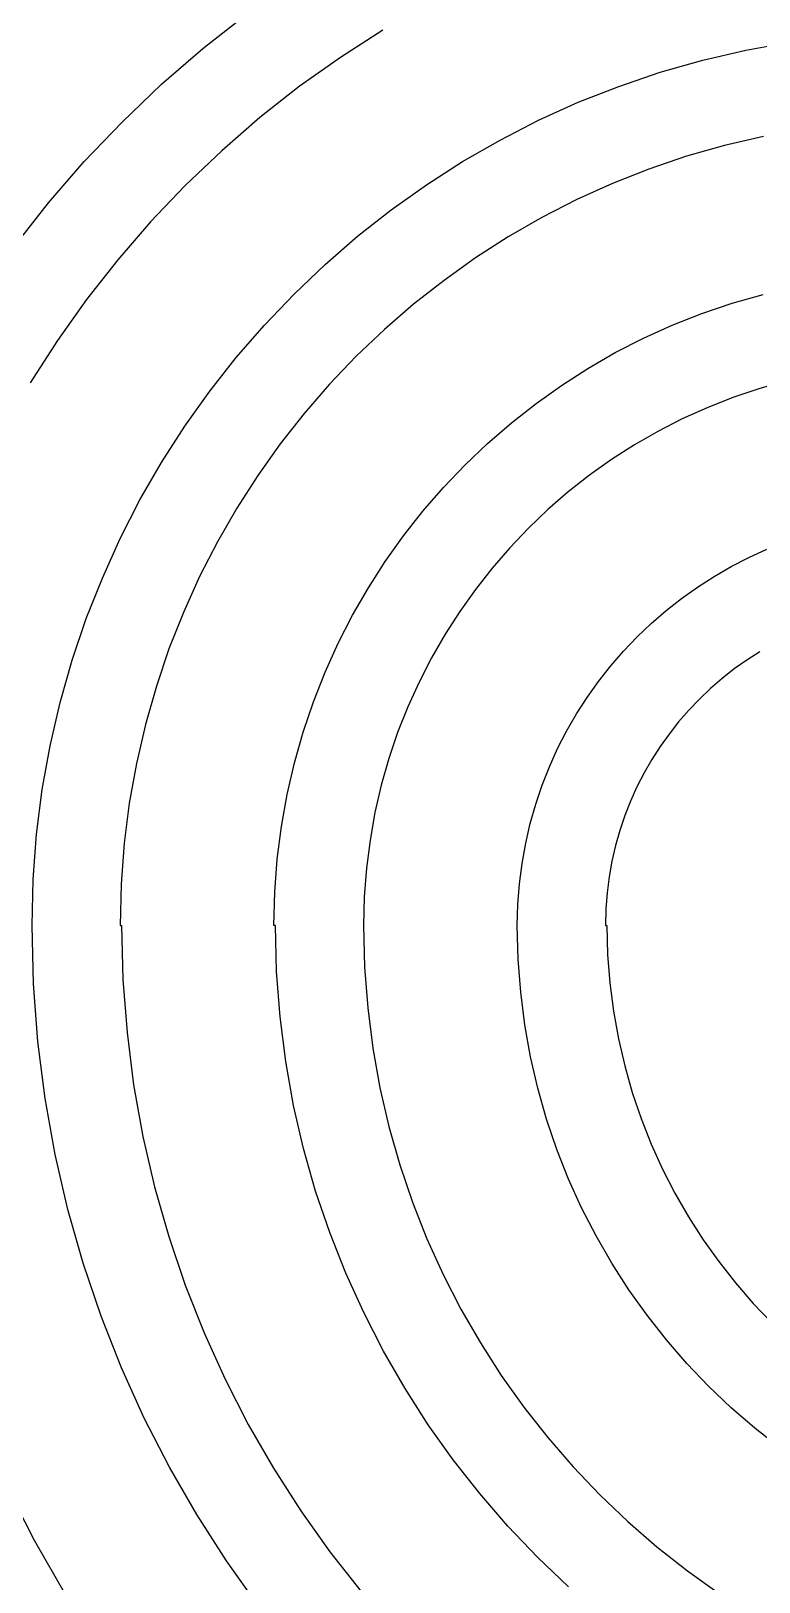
# Model space of a CAD drawing. Extents: x 0 to 85, y 0 to 82.
# Drawn here: x 29.63 to 38.86, y 32.65 to 52.32 of the extents above; entities that cross this region are included whole.
import ezdxf

# ---------------------------------------------------------------- set-up
doc = ezdxf.new("R2010")
doc.units = 0
doc.layers.get('0').update_dxf_attribs({"linetype": 'CONTINUOUS'})

msp = doc.modelspace()

# ---------------------------------------------------------------- linework, layer by layer
at = {"color": 0}
for p, q in [((31.8106, 52.0954), (32.3549, 52.5226)), ((34.094, 52.3296), (33.5552, 51.9836)), ((38.6941, 52.0746), (39.2522, 52.1741)), ((31.287, 51.6421), (31.8106, 52.0954)), ((33.5552, 51.9836), (33.0343, 51.6132)), ((37.6093, 51.7948), (38.1469, 51.9479)), ((38.1469, 51.9479), (38.6941, 52.0746)), ((37.0829, 51.6156), (37.6093, 51.7948)), ((30.7867, 51.1637), (31.287, 51.6421)), ((33.0343, 51.6132), (32.5327, 51.2191)), ((36.5689, 51.4131), (37.0829, 51.6156)), ((36.0673, 51.1859), (36.5689, 51.4131)), ((30.3086, 50.6621), (30.7867, 51.1637)), ((32.5327, 51.2191), (32.0504, 50.8)), ((35.5794, 50.9351), (36.0673, 51.1859)), ((35.1041, 50.6621), (35.5794, 50.9351)), ((38.9184, 50.9806), (38.4253, 50.8663)), ((32.0504, 50.8), (31.5888, 50.3604)), ((38.4253, 50.8663), (37.9416, 50.7284)), ((29.8552, 50.14), (30.3086, 50.6621)), ((34.6452, 50.3671), (35.1041, 50.6621)), ((37.4661, 50.5672), (37.0032, 50.3837)), ((37.9416, 50.7284), (37.4661, 50.5672)), ((31.5888, 50.3604), (31.1492, 49.8987)), ((34.2001, 50.0518), (34.6452, 50.3671)), ((37.0032, 50.3837), (36.551, 50.1798)), ((36.551, 50.1798), (36.11, 49.954)), ((29.4266, 49.5942), (29.8552, 50.14)), ((33.7716, 49.7141), (34.2001, 50.0518)), ((36.11, 49.954), (35.6828, 49.7071)), ((31.1492, 49.8987), (30.7316, 49.4164)), ((33.3609, 49.3586), (33.7716, 49.7141)), ((35.6828, 49.7071), (35.2681, 49.4411)), ((30.7316, 49.4164), (30.3375, 48.9148)), ((35.2681, 49.4411), (34.8685, 49.1561)), ((32.9668, 48.9825), (33.3609, 49.3586)), ((32.592, 48.5881), (32.9668, 48.9825)), ((34.8685, 49.1561), (34.4827, 48.8527)), ((38.5202, 48.8668), (38.9117, 48.9783)), ((30.3375, 48.9148), (29.9668, 48.3941)), ((34.4827, 48.8527), (34.112, 48.5316)), ((38.137, 48.7355), (38.5202, 48.8668)), ((32.2351, 48.1774), (32.592, 48.5881)), ((37.3959, 48.4216), (37.761, 48.5881)), ((37.761, 48.5881), (38.137, 48.7355)), ((29.9668, 48.3941), (29.6209, 47.855)), ((34.112, 48.5316), (33.7564, 48.1926)), ((37.0388, 48.2395), (37.3959, 48.4216)), ((33.7564, 48.1926), (33.4174, 47.8384)), ((36.6931, 48.0399), (37.0388, 48.2395)), ((31.8988, 47.7492), (32.2351, 48.1774)), ((36.358, 47.8247), (36.6931, 48.0399)), ((33.4174, 47.8384), (33.0963, 47.468)), ((36.0345, 47.5947), (36.358, 47.8247)), ((39.1954, 47.8772), (38.8578, 47.782)), ((31.5832, 47.3054), (31.8988, 47.7492)), ((35.7216, 47.3495), (36.0345, 47.5947)), ((38.5272, 47.6691), (38.2034, 47.541)), ((38.8578, 47.782), (38.5272, 47.6691)), ((33.0963, 47.468), (32.7932, 47.0821)), ((37.8876, 47.3989), (37.5804, 47.2405)), ((38.2034, 47.541), (37.8876, 47.3989)), ((31.2884, 46.845), (31.5832, 47.3054)), ((35.421, 47.0888), (35.7216, 47.3495)), ((37.5804, 47.2405), (37.2816, 47.0697)), ((32.7932, 47.0821), (32.5079, 46.681)), ((35.1345, 46.8147), (35.421, 47.0888)), ((37.2816, 47.0697), (36.9919, 46.8835)), ((31.0141, 46.3709), (31.2884, 46.845)), ((34.8602, 46.5282), (35.1345, 46.8147)), ((36.9919, 46.8835), (36.7136, 46.6852)), ((32.5079, 46.681), (32.2419, 46.2661)), ((36.7136, 46.6852), (36.4437, 46.4728)), ((34.6012, 46.2276), (34.8602, 46.5282)), ((36.4437, 46.4728), (36.1844, 46.2485)), ((30.7647, 45.8819), (31.0141, 46.3709)), ((32.2419, 46.2661), (31.9967, 45.8392)), ((34.3559, 45.9161), (34.6012, 46.2276)), ((36.1844, 46.2485), (35.9378, 46.0128)), ((30.5373, 45.3803), (30.7647, 45.8819)), ((31.9967, 45.8392), (31.7707, 45.3993)), ((34.1244, 45.5909), (34.3559, 45.9161)), ((35.9378, 46.0128), (35.7008, 45.7648)), ((35.7008, 45.7648), (35.4775, 45.5055)), ((38.5092, 45.5263), (38.7325, 45.6406)), ((38.7325, 45.6406), (38.9611, 45.7454)), ((33.9094, 45.2561), (34.1244, 45.5909)), ((35.4775, 45.5055), (35.2654, 45.2367)), ((38.293, 45.4021), (38.5092, 45.5263)), ((30.3334, 44.8663), (30.5373, 45.3803)), ((31.7707, 45.3993), (31.5654, 44.946)), ((33.7096, 44.9104), (33.9094, 45.2561)), ((35.2654, 45.2367), (35.0669, 44.9573)), ((37.8795, 45.1224), (38.082, 45.267)), ((38.082, 45.267), (38.293, 45.4021)), ((37.6837, 44.9682), (37.8795, 45.1224)), ((30.1556, 44.3399), (30.3334, 44.8663)), ((31.5654, 44.946), (31.3821, 44.4832)), ((33.5277, 44.5548), (33.7096, 44.9104)), ((35.0669, 44.9573), (34.8809, 44.6677)), ((37.495, 44.8056), (37.6837, 44.9682)), ((34.8809, 44.6677), (34.7086, 44.3699)), ((37.3158, 44.6345), (37.495, 44.8056)), ((31.3821, 44.4832), (31.2222, 44.009)), ((33.3623, 44.1882), (33.5277, 44.5548)), ((36.981, 44.2666), (37.1436, 44.4542)), ((37.1436, 44.4542), (37.3158, 44.6345)), ((38.8705, 44.4472), (38.7064, 44.341)), ((30.0027, 43.8023), (30.1556, 44.3399)), ((34.7086, 44.3699), (34.5515, 44.0627)), ((36.8282, 44.0711), (36.981, 44.2666)), ((38.7064, 44.341), (38.5466, 44.2281)), ((33.2135, 43.8132), (33.3623, 44.1882)), ((34.5515, 44.0627), (34.4083, 43.7473)), ((36.6832, 43.8672), (36.8282, 44.0711)), ((38.3935, 44.1067), (38.2461, 43.9801)), ((38.5466, 44.2281), (38.3935, 44.1067)), ((31.2222, 44.009), (31.083, 43.5254)), ((36.5485, 43.6577), (36.6832, 43.8672)), ((38.2461, 43.9801), (38.1056, 43.845)), ((29.8759, 43.2551), (30.0027, 43.8023)), ((33.0839, 43.4287), (33.2135, 43.8132)), ((34.4083, 43.7473), (34.2801, 43.4234)), ((36.4229, 43.4414), (36.5485, 43.6577)), ((37.9705, 43.7046), (37.8425, 43.5571)), ((38.1056, 43.845), (37.9705, 43.7046)), ((31.083, 43.5254), (30.97, 43.0308)), ((37.8425, 43.5571), (37.7225, 43.4026)), ((32.9723, 43.0375), (33.0839, 43.4287)), ((34.2801, 43.4234), (34.1685, 43.0925)), ((36.3086, 43.2181), (36.4229, 43.4414)), ((37.7225, 43.4026), (37.6079, 43.2442)), ((29.7766, 42.6985), (29.8759, 43.2551)), ((34.1685, 43.0925), (34.072, 42.7535)), ((36.2052, 42.9877), (36.3086, 43.2181)), ((37.5035, 43.0788), (37.4054, 42.9094)), ((37.6079, 43.2442), (37.5035, 43.0788)), ((30.97, 43.0308), (30.8791, 42.5277)), ((32.88, 42.6378), (32.9723, 43.0375)), ((36.1114, 42.7535), (36.2052, 42.9877)), ((37.4054, 42.9094), (37.3144, 42.7344)), ((29.7036, 42.1323), (29.7766, 42.6985)), ((34.072, 42.7535), (33.9921, 42.4092)), ((36.0303, 42.5125), (36.1114, 42.7535)), ((37.3144, 42.7344), (37.2332, 42.5538)), ((30.8791, 42.5277), (30.8143, 42.0176)), ((32.807, 42.2314), (32.88, 42.6378)), ((35.9615, 42.267), (36.0303, 42.5125)), ((37.2332, 42.5538), (37.1616, 42.3693)), ((33.9921, 42.4092), (33.9301, 42.0592)), ((37.1616, 42.3693), (37.0967, 42.1816)), ((29.6595, 41.5576), (29.7036, 42.1323)), ((32.7546, 41.8179), (32.807, 42.2314)), ((35.9033, 42.0176), (35.9615, 42.267)), ((37.0967, 42.1816), (37.0417, 41.9887)), ((30.8143, 42.0176), (30.7744, 41.4997)), ((33.9301, 42.0592), (33.8846, 41.7022)), ((35.8581, 41.7629), (35.9033, 42.0176)), ((37.0417, 41.9887), (36.9962, 41.7918)), ((32.7229, 41.3992), (32.7546, 41.8179)), ((33.8846, 41.7022), (33.857, 41.3413)), ((35.8249, 41.5036), (35.8581, 41.7629)), ((36.9962, 41.7918), (36.9605, 41.5918)), ((29.6458, 40.9744), (29.6595, 41.5576)), ((30.7744, 41.4997), (30.7619, 40.9744)), ((35.8041, 41.2404), (35.8249, 41.5036)), ((36.9605, 41.5918), (36.9355, 41.3893)), ((32.7119, 40.9744), (32.7229, 41.3992)), ((33.857, 41.3413), (33.8474, 40.9744)), ((36.9355, 41.3893), (36.9189, 41.184)), ((35.7974, 40.9744), (35.8041, 41.2404)), ((36.9189, 41.184), (36.9136, 40.9744)), ((29.6636, 40.2347), (29.6458, 40.9744)), ((30.7619, 40.9744), (30.7619, 40.9744)), ((30.7619, 40.9744), (30.7633, 40.9744)), ((30.7633, 40.9744), (30.7633, 40.9744)), ((30.7633, 40.9744), (30.7647, 40.9744)), ((30.7647, 40.9744), (30.7647, 40.9744)), ((30.7647, 40.9744), (30.7647, 40.9744)), ((30.7647, 40.9744), (30.7661, 40.9744)), ((30.7661, 40.9744), (30.7661, 40.9744)), ((30.7661, 40.9744), (30.7674, 40.9744)), ((30.7674, 40.9744), (30.7674, 40.9744)), ((30.7674, 40.9744), (30.7689, 40.9744)), ((30.7689, 40.9744), (30.7689, 40.9744)), ((30.7689, 40.9744), (30.7702, 40.9744)), ((30.7702, 40.9744), (30.7702, 40.9744)), ((30.7702, 40.9744), (30.7702, 40.9744)), ((30.7702, 40.9744), (30.7716, 40.9744)), ((30.7716, 40.9744), (30.7716, 40.9744)), ((30.7716, 40.9744), (30.773, 40.9744)), ((30.773, 40.9744), (30.773, 40.9744)), ((30.773, 40.9744), (30.7744, 40.9744)), ((30.7744, 40.9744), (30.7744, 40.9744)), ((30.7744, 40.9744), (30.7757, 40.9744)), ((30.7757, 40.9744), (30.7757, 40.9744)), ((30.7757, 40.9744), (30.7757, 40.9744)), ((30.7757, 40.9744), (30.7771, 40.9744)), ((30.7771, 40.9744), (30.7771, 40.9744)), ((30.7771, 40.9744), (30.7785, 40.9744)), ((30.7785, 40.9744), (30.7785, 40.9744)), ((30.7785, 40.9744), (30.7799, 40.9744)), ((30.7799, 40.9744), (30.7799, 40.9744)), ((30.7799, 40.9744), (30.7812, 40.9744)), ((30.7812, 40.9744), (30.7812, 40.9744)), ((30.7812, 40.9744), (30.7978, 40.2925)), ((32.7133, 40.9744), (32.7119, 40.9744)), ((32.7119, 40.9744), (32.7119, 40.9744)), ((32.7146, 40.9744), (32.7133, 40.9744)), ((32.7133, 40.9744), (32.7133, 40.9744)), ((32.7133, 40.9744), (32.7133, 40.9744)), ((32.716, 40.9744), (32.7146, 40.9744)), ((32.7146, 40.9744), (32.7146, 40.9744)), ((32.7174, 40.9744), (32.716, 40.9744)), ((32.716, 40.9744), (32.716, 40.9744)), ((32.7188, 40.9744), (32.7174, 40.9744)), ((32.7174, 40.9744), (32.7174, 40.9744)), ((32.7174, 40.9744), (32.7174, 40.9744)), ((32.7201, 40.9744), (32.7188, 40.9744)), ((32.7188, 40.9744), (32.7188, 40.9744)), ((32.7215, 40.9744), (32.7201, 40.9744)), ((32.7229, 40.9744), (32.7215, 40.9744)), ((32.7215, 40.9744), (32.7215, 40.9744)), ((32.7215, 40.9744), (32.7215, 40.9744)), ((32.7243, 40.9744), (32.7229, 40.9744)), ((32.7229, 40.9744), (32.7229, 40.9744)), ((32.7256, 40.9744), (32.7243, 40.9744)), ((32.7243, 40.9744), (32.7243, 40.9744)), ((32.727, 40.9744), (32.7256, 40.9744)), ((32.7256, 40.9744), (32.7256, 40.9744)), ((32.7284, 40.9744), (32.727, 40.9744)), ((32.727, 40.9744), (32.727, 40.9744)), ((32.727, 40.9744), (32.727, 40.9744)), ((32.7298, 40.9744), (32.7284, 40.9744)), ((32.7284, 40.9744), (32.7284, 40.9744)), ((32.7311, 40.9744), (32.7298, 40.9744)), ((32.7298, 40.9744), (32.7298, 40.9744)), ((32.7463, 40.3931), (32.7311, 40.9744)), ((32.7311, 40.9744), (32.7311, 40.9744)), ((33.8474, 40.9744), (33.8612, 40.4495)), ((35.8084, 40.55), (35.7974, 40.9744)), ((36.9136, 40.9744), (36.915, 40.9744)), ((36.915, 40.9744), (36.915, 40.9744)), ((36.915, 40.9744), (36.9164, 40.9744)), ((36.9164, 40.9744), (36.9164, 40.9744)), ((36.9164, 40.9744), (36.9175, 40.9744)), ((36.9175, 40.9744), (36.9175, 40.9744)), ((36.9175, 40.9744), (36.9175, 40.9744)), ((36.9175, 40.9744), (36.9189, 40.9744)), ((36.9189, 40.9744), (36.9189, 40.9744)), ((36.9189, 40.9744), (36.9203, 40.9744)), ((36.9203, 40.9744), (36.9203, 40.9744)), ((36.9203, 40.9744), (36.9217, 40.9744)), ((36.9217, 40.9744), (36.9217, 40.9744)), ((36.9217, 40.9744), (36.9231, 40.9744)), ((36.9231, 40.9744), (36.9231, 40.9744)), ((36.9231, 40.9744), (36.9231, 40.9744)), ((36.9231, 40.9744), (36.9245, 40.9744)), ((36.9245, 40.9744), (36.9245, 40.9744)), ((36.9245, 40.9744), (36.926, 40.9744)), ((36.926, 40.9744), (36.926, 40.9744)), ((36.926, 40.9744), (36.9274, 40.9744)), ((36.9274, 40.9744), (36.9274, 40.9744)), ((36.9274, 40.9744), (36.9288, 40.9744)), ((36.9288, 40.9744), (36.9288, 40.9744)), ((36.9288, 40.9744), (36.9302, 40.9744)), ((36.9302, 40.9744), (36.9302, 40.9744)), ((36.9302, 40.9744), (36.9302, 40.9744)), ((36.9302, 40.9744), (36.9316, 40.9744)), ((36.9316, 40.9744), (36.9316, 40.9744)), ((36.9316, 40.9744), (36.9327, 40.9744)), ((36.9327, 40.9744), (36.9327, 40.9744)), ((36.9327, 40.9744), (36.9327, 40.9744)), ((36.9327, 40.9744), (36.9425, 40.6093)), ((35.8401, 40.1313), (35.8084, 40.55)), ((36.9425, 40.6093), (36.9701, 40.247)), ((32.7904, 39.8184), (32.7463, 40.3931)), ((33.8612, 40.4495), (33.9011, 39.9327)), ((29.7202, 39.503), (29.6636, 40.2347)), ((30.7978, 40.2925), (30.8501, 39.6187)), ((35.8923, 39.7178), (35.8401, 40.1313)), ((36.9701, 40.247), (37.0156, 39.8914)), ((33.9011, 39.9327), (33.9659, 39.4215)), ((32.8621, 39.2522), (32.7904, 39.8184)), ((37.0156, 39.8914), (37.0787, 39.54)), ((30.8501, 39.6187), (30.9342, 38.9558)), ((35.9653, 39.3114), (35.8923, 39.7178)), ((37.0787, 39.54), (37.1588, 39.1954)), ((29.8111, 38.7823), (29.7202, 39.503)), ((33.9659, 39.4215), (34.0555, 38.9184)), ((32.9613, 38.6941), (32.8621, 39.2522)), ((36.0578, 38.9132), (35.9653, 39.3114)), ((37.1588, 39.1954), (37.254, 38.8578)), ((30.9342, 38.9558), (31.0513, 38.3025)), ((29.9379, 38.0739), (29.8111, 38.7823)), ((34.0555, 38.9184), (34.1698, 38.4253)), ((36.1692, 38.5202), (36.0578, 38.9132)), ((37.254, 38.8578), (37.3669, 38.5272)), ((33.0881, 38.1469), (32.9613, 38.6941)), ((34.1698, 38.4253), (34.3076, 37.9416)), ((36.3001, 38.137), (36.1692, 38.5202)), ((37.3669, 38.5272), (37.4936, 38.2034)), ((31.0513, 38.3025), (31.2002, 37.6604)), ((37.4936, 38.2034), (37.6372, 37.8876)), ((30.1005, 37.3765), (29.9379, 38.0739)), ((33.2411, 37.6093), (33.0881, 38.1469)), ((36.4476, 37.761), (36.3001, 38.137)), ((34.3076, 37.9416), (34.4689, 37.4675)), ((36.613, 37.3959), (36.4476, 37.761)), ((37.6372, 37.8876), (37.7956, 37.5804)), ((31.2002, 37.6604), (31.3793, 37.0307)), ((33.4202, 37.0829), (33.2411, 37.6093)), ((37.7956, 37.5804), (37.9663, 37.2816)), ((30.2948, 36.6931), (30.1005, 37.3765)), ((34.4689, 37.4675), (34.6508, 37.0032)), ((36.7965, 37.0388), (36.613, 37.3959)), ((37.9663, 37.2816), (38.1522, 36.9919)), ((31.3793, 37.0307), (31.5888, 36.4134)), ((33.6228, 36.5689), (33.4202, 37.0829)), ((34.6508, 37.0032), (34.8561, 36.551)), ((36.9947, 36.6931), (36.7965, 37.0388)), ((38.1522, 36.9919), (38.3508, 36.7136)), ((30.5222, 36.0232), (30.2948, 36.6931)), ((37.211, 36.358), (36.9947, 36.6931)), ((38.3508, 36.7136), (38.5628, 36.4437)), ((31.5888, 36.4134), (31.8272, 35.8112)), ((33.8501, 36.0673), (33.6228, 36.5689)), ((34.8561, 36.551), (35.0821, 36.11)), ((38.5628, 36.4437), (38.7876, 36.1844)), ((37.4414, 36.0345), (37.211, 36.358)), ((38.7876, 36.1844), (39.0232, 35.9378)), ((30.7799, 35.3688), (30.5222, 36.0232)), ((34.1009, 35.5794), (33.8501, 36.0673)), ((35.0821, 36.11), (35.3289, 35.6828)), ((37.6865, 35.7216), (37.4414, 36.0345)), ((31.8272, 35.8112), (32.0931, 35.2227)), ((35.3289, 35.6828), (35.5946, 35.2681)), ((37.9469, 35.421), (37.6865, 35.7216)), ((34.3738, 35.1041), (34.1009, 35.5794)), ((38.2199, 35.1345), (37.9469, 35.421)), ((31.0692, 34.7307), (30.7799, 35.3688)), ((32.0931, 35.2227), (32.3867, 34.6508)), ((35.5946, 35.2681), (35.8786, 34.8685)), ((34.6687, 34.6452), (34.3738, 35.1041)), ((38.5078, 34.8602), (38.2199, 35.1345)), ((35.8786, 34.8685), (36.183, 34.4827)), ((38.807, 34.6012), (38.5078, 34.8602)), ((31.3876, 34.1092), (31.0692, 34.7307)), ((32.3867, 34.6508), (32.7063, 34.094)), ((34.9843, 34.2001), (34.6687, 34.6452)), ((36.183, 34.4827), (36.5044, 34.112)), ((39.1199, 34.3559), (38.807, 34.6012)), ((31.7348, 33.5056), (31.3876, 34.1092)), ((32.7063, 34.094), (33.0522, 33.5552)), ((35.3219, 33.773), (34.9843, 34.2001)), ((36.5044, 34.112), (36.842, 33.7564)), ((29.3122, 33.886), (29.6733, 33.1804)), ((35.6775, 33.3609), (35.3219, 33.773)), ((36.842, 33.7564), (37.1972, 33.4188)), ((32.111, 32.92), (31.7348, 33.5056)), ((33.0522, 33.5552), (33.4229, 33.0343)), ((36.0535, 32.9668), (35.6775, 33.3609)), ((37.1972, 33.4188), (37.568, 33.0977)), ((29.6733, 33.1804), (30.0674, 32.4955)), ((37.568, 33.0977), (37.9539, 32.7932)), ((32.5121, 32.3549), (32.111, 32.92)), ((33.4229, 33.0343), (33.8171, 32.5327)), ((36.4462, 32.592), (36.0535, 32.9668)), ((37.9539, 32.7932), (38.3551, 32.5079))]:
    msp.add_line(p, q, dxfattribs=at)

doc.saveas('drawing.dxf')
